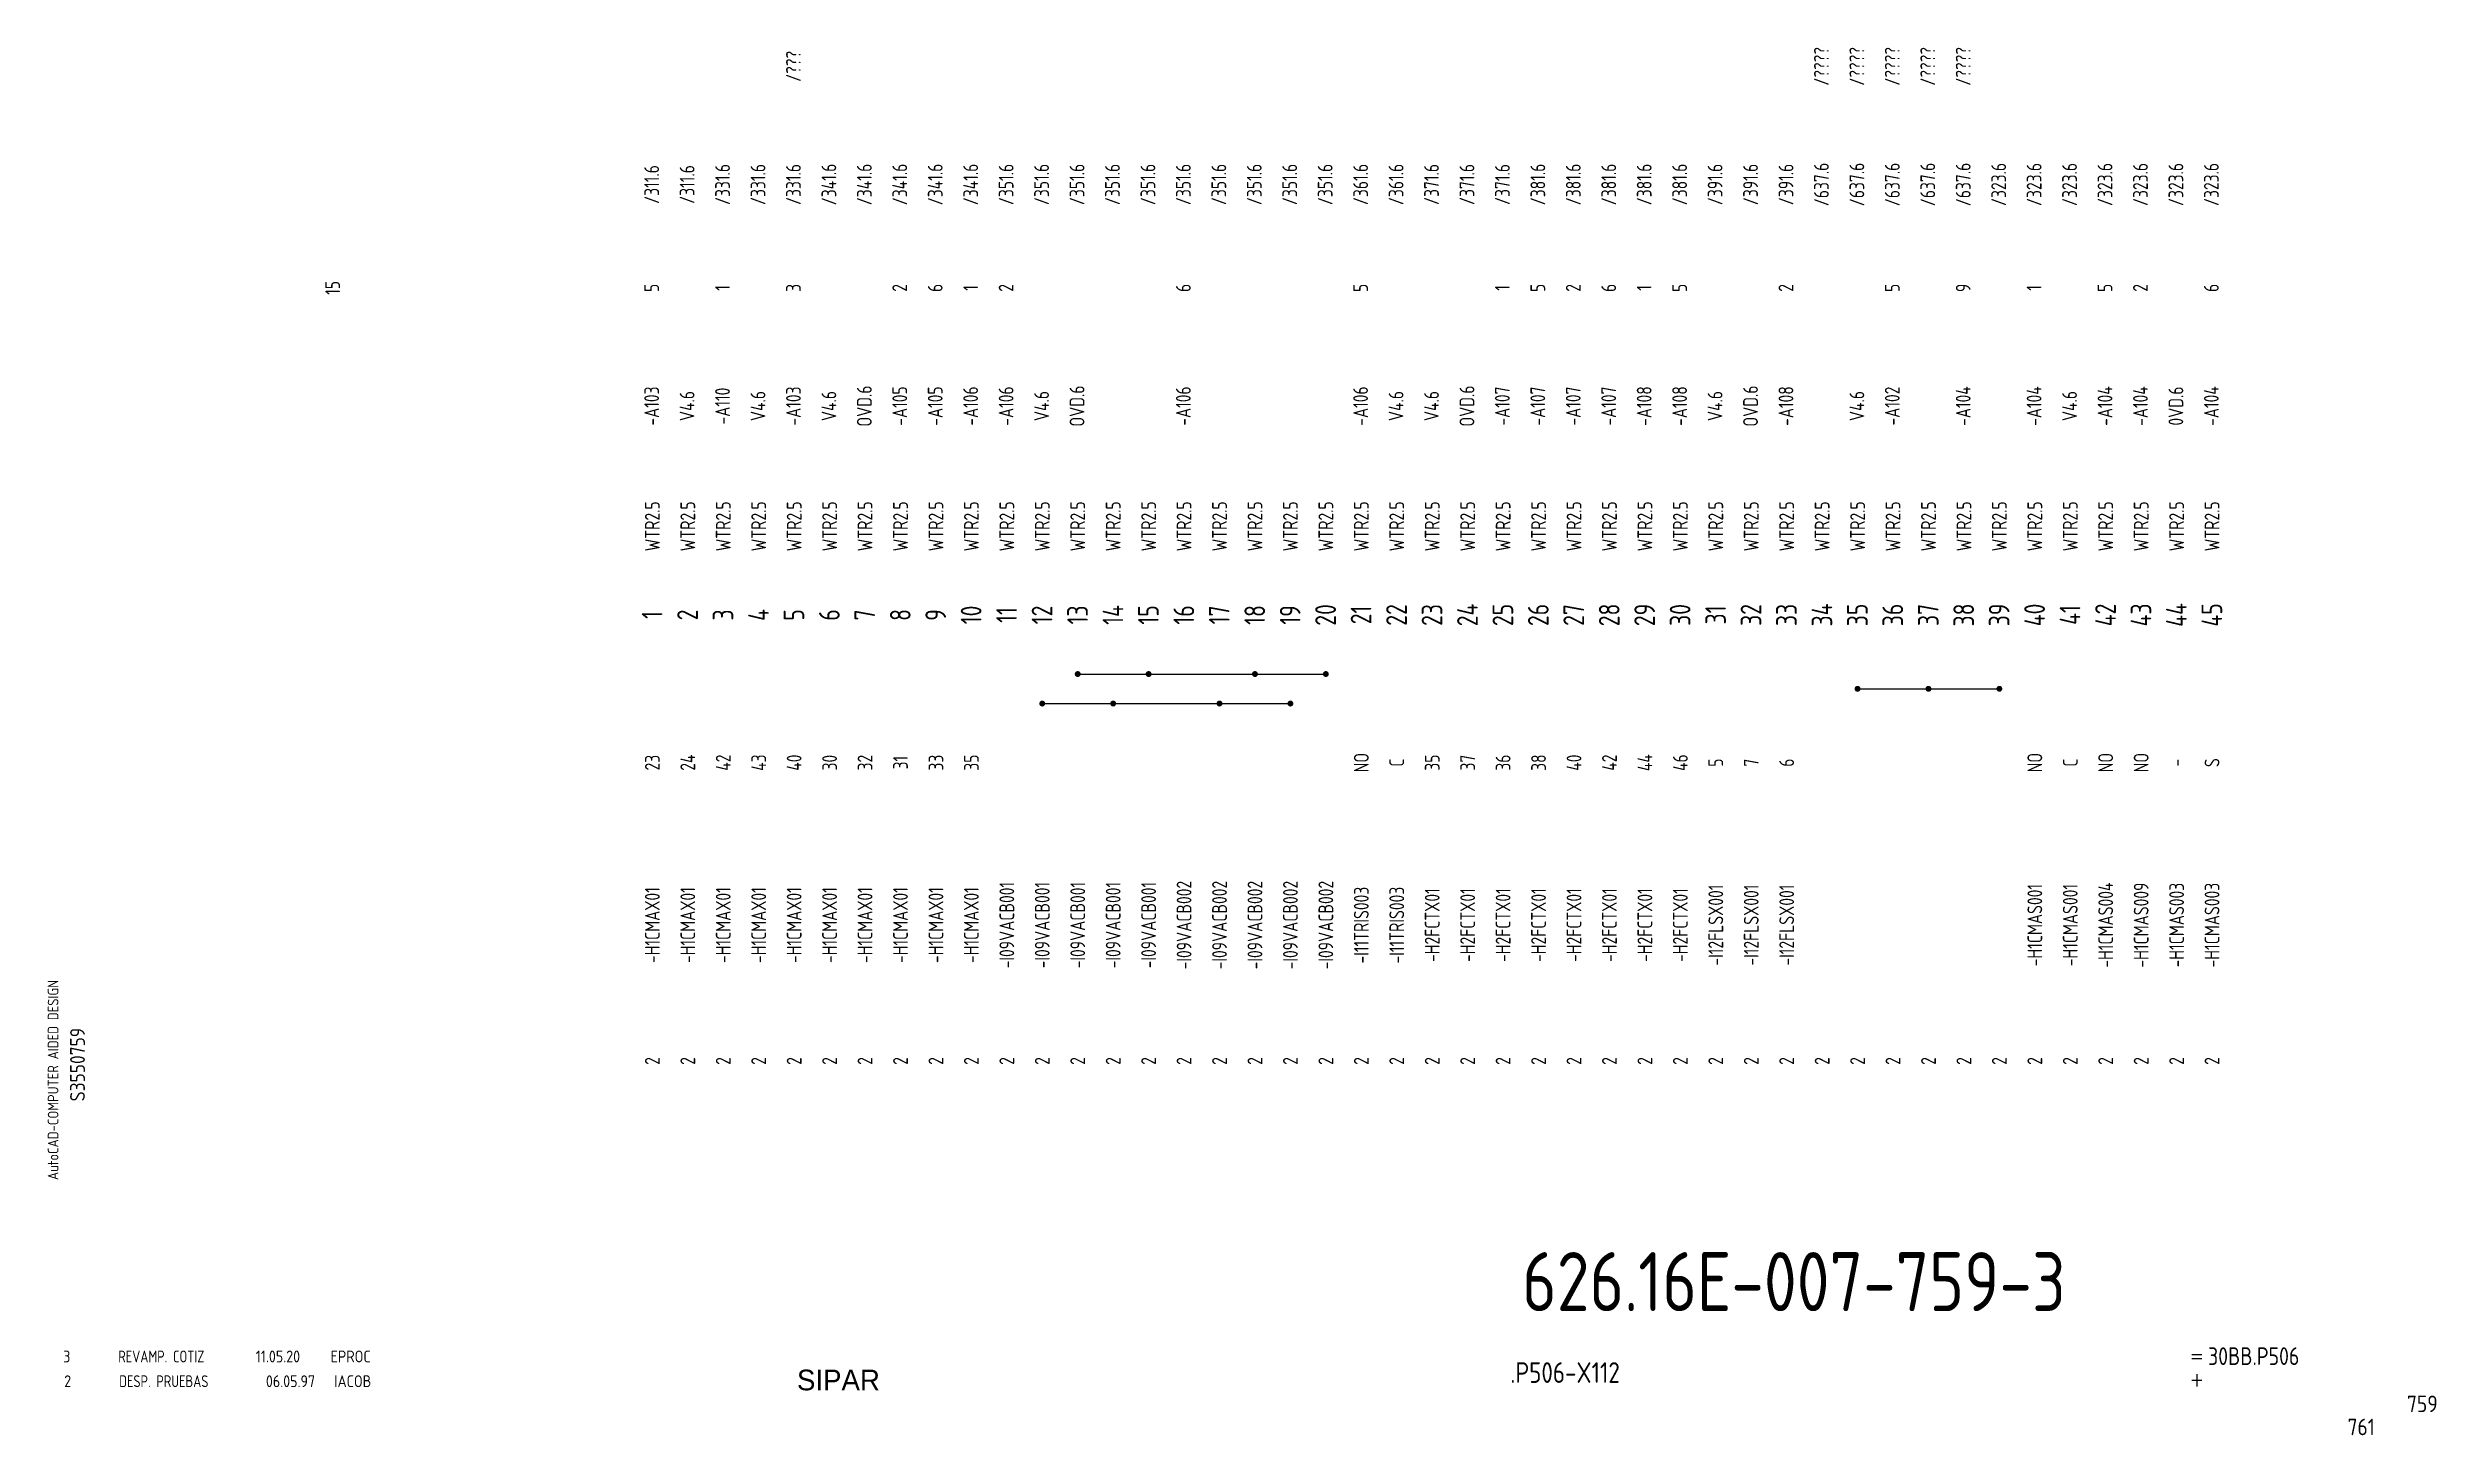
# Model space of a CAD drawing. Extents: x 10 to 414, y 6 to 241.
import ezdxf
from ezdxf.enums import TextEntityAlignment as Align

# ---------------------------------------------------------------- set-up
doc = ezdxf.new("R2010")
doc.units = 0
doc.header["$LTSCALE"] = 5
doc.header["$MEASUREMENT"] = 0
doc.layers.get('0').update_dxf_attribs({"linetype": 'CONTINUOUS'})
doc.layers.add('3', color=3, linetype='CONTINUOUS')
doc.layers.add('CART', color=7, linetype='CONTINUOUS')
doc.styles.add('DIN', font='DIN.shx', dxfattribs={"width": 0.85})
doc.styles.add('N', font='ROMANS', dxfattribs={"width": 0.85, "height": 3})
doc.styles.add('X', font='UNIV.SHX', dxfattribs={"height": 3.5})

# ---------------------------------------------------------------- blocks, each defined once
blk = doc.blocks.new('REV2')
at = {"color": 3, "style": 'DIN'}
for s, width, p in [('2', 0.9, (12.45, 13.79)), ('DESP. PRUEBAS', 0.8, (21.76, 13.79)), ('06.05.97', 0.9, (46.59, 13.79)), ('IACOB', 0.9, (58.16, 13.79))]:
    blk.add_text(s, height=2, dxfattribs=dict(at, width=width)).set_placement(p)

msp = doc.modelspace()

# ---------------------------------------------------------------- linework, layer by layer
at = {"linetype": 'Continuous'}
for p, q in [((184, 134.5), (226, 134.5)), ((178, 129.5), (220, 129.5)), ((316, 132), (340, 132))]:
    msp.add_line(p, q, dxfattribs=at)
at = {"const_width": 0.5}
for points in [[(183.75, 134.5, -1), (184.25, 134.5, -1)], [(195.75, 134.5, -1), (196.25, 134.5, -1)], [(213.75, 134.5, -1), (214.25, 134.5, -1)], [(225.75, 134.5, -1), (226.25, 134.5, -1)], [(177.75, 129.5, 1), (178.25, 129.5, 1)], [(189.75, 129.5, 1), (190.25, 129.5, 1)], [(207.75, 129.5, 1), (208.25, 129.5, 1)], [(219.75, 129.5, 1), (220.25, 129.5, 1)], [(315.75, 132, 1), (316.25, 132, 1)], [(327.75, 132, 1), (328.25, 132, 1)], [(339.75, 132, 1), (340.25, 132, 1)]]:
    msp.add_lwpolyline(points, format="xyb", close=True, dxfattribs=at)

# ---------------------------------------------------------------- block references
at = {"linetype": 'Continuous'}
msp.add_blockref('REV2', (0, 0), dxfattribs=at)

# ---------------------------------------------------------------- texts
at = {"style": 'DIN', "width": 0.8}
for s, p in [('/???', (135.88, 237.36)), ('/????', (309.88, 237.36)), ('/????', (309.88, 237.36)), ('/????', (315.88, 237.36)), ('/????', (321.88, 237.36)), ('/????', (327.88, 237.36)), ('/????', (333.88, 237.36)), ('/311.6', (111.88, 217.36)), ('/311.6', (117.88, 217.36)), ('/331.6', (123.88, 217.36)), ('/331.6', (129.88, 217.36)), ('/331.6', (135.88, 217.36)), ('/341.6', (141.88, 217.36)), ('/341.6', (147.88, 217.36)), ('/341.6', (153.88, 217.36)), ('/341.6', (159.88, 217.36)), ('/341.6', (165.88, 217.36)), ('/351.6', (171.88, 217.36)), ('/351.6', (177.88, 217.36)), ('/351.6', (183.88, 217.36)), ('/351.6', (189.88, 217.36)), ('/351.6', (195.88, 217.36)), ('/351.6', (201.88, 217.36)), ('/351.6', (207.88, 217.36)), ('/351.6', (213.88, 217.36)), ('/351.6', (219.88, 217.36)), ('/351.6', (225.88, 217.36)), ('/361.6', (231.88, 217.36)), ('/361.6', (237.88, 217.36)), ('/371.6', (243.88, 217.36)), ('/371.6', (249.88, 217.36)), ('/371.6', (255.88, 217.36)), ('/381.6', (261.88, 217.36)), ('/381.6', (267.88, 217.36)), ('/381.6', (273.88, 217.36)), ('/381.6', (279.88, 217.36)), ('/381.6', (285.88, 217.36)), ('/391.6', (291.88, 217.36)), ('/391.6', (297.88, 217.36)), ('/391.6', (303.88, 217.36)), ('/637.6', (309.88, 217.36)), ('/637.6', (315.88, 217.36)), ('/637.6', (321.88, 217.36)), ('/637.6', (327.88, 217.36)), ('/637.6', (333.88, 217.36)), ('/323.6', (339.88, 217.36)), ('/323.6', (345.88, 217.36)), ('/323.6', (351.88, 217.36)), ('/323.6', (357.88, 217.36)), ('/323.6', (363.88, 217.36)), ('/323.6', (369.88, 217.36)), ('/323.6', (375.88, 217.36)), ('15', (57.88, 199.86)), ('5', (111.88, 199.86)), ('1', (123.88, 199.86)), ('3', (135.88, 199.86)), ('2', (153.88, 199.86)), ('6', (159.88, 199.86)), ('1', (165.88, 199.86)), ('2', (171.88, 199.86)), ('6', (201.88, 199.86)), ('5', (231.88, 199.86)), ('1', (255.88, 199.86)), ('5', (261.88, 199.86)), ('2', (267.88, 199.86)), ('6', (273.88, 199.86)), ('1', (279.88, 199.86)), ('5', (285.88, 199.86)), ('2', (303.88, 199.86)), ('5', (321.88, 199.86)), ('9', (333.88, 199.86)), ('1', (345.88, 199.86)), ('5', (357.88, 199.86)), ('2', (363.88, 199.86)), ('6', (375.88, 199.86)), ('-A103', (111.88, 179.86)), ('V4.6', (117.88, 179.86)), ('-A110', (123.88, 179.86)), ('V4.6', (129.88, 179.86)), ('-A103', (135.88, 179.86)), ('V4.6', (141.88, 179.86)), ('OVD.6', (147.88, 179.86)), ('-A105', (153.88, 179.86)), ('-A105', (159.88, 179.86)), ('-A106', (165.88, 179.86)), ('-A106', (171.88, 179.86)), ('V4.6', (177.88, 179.86)), ('OVD.6', (183.88, 179.86)), ('-A106', (201.88, 179.86)), ('-A106', (231.88, 179.86)), ('V4.6', (237.88, 179.86)), ('V4.6', (243.88, 179.86)), ('OVD.6', (249.88, 179.86)), ('-A107', (255.88, 179.86)), ('-A107', (261.88, 179.86)), ('-A107', (267.88, 179.86)), ('-A107', (273.88, 179.86)), ('-A108', (279.88, 179.86)), ('-A108', (285.88, 179.86)), ('V4.6', (291.88, 179.86)), ('OVD.6', (297.88, 179.86)), ('-A108', (303.88, 179.86)), ('V4.6', (315.88, 179.86)), ('-A102', (321.88, 179.86)), ('-A104', (333.88, 179.86)), ('-A104', (345.88, 179.86)), ('V4.6', (351.88, 179.86)), ('-A104', (357.88, 179.86)), ('-A104', (363.88, 179.86)), ('0VD.6', (369.88, 179.86)), ('-A104', (375.88, 179.86)), ('WTR2.5', (112, 159.5)), ('WTR2.5', (118, 159.5)), ('WTR2.5', (124, 159.5)), ('WTR2.5', (130, 159.5)), ('WTR2.5', (136, 159.5)), ('WTR2.5', (142, 159.5)), ('WTR2.5', (148, 159.5)), ('WTR2.5', (154, 159.5)), ('WTR2.5', (160, 159.5)), ('WTR2.5', (166, 159.5)), ('WTR2.5', (172, 159.5)), ('WTR2.5', (178, 159.5)), ('WTR2.5', (184, 159.5)), ('WTR2.5', (190, 159.5)), ('WTR2.5', (196, 159.5)), ('WTR2.5', (202, 159.5)), ('WTR2.5', (208, 159.5)), ('WTR2.5', (214, 159.5)), ('WTR2.5', (220, 159.5)), ('WTR2.5', (226, 159.5)), ('WTR2.5', (232, 159.5)), ('WTR2.5', (238, 159.5)), ('WTR2.5', (244, 159.5)), ('WTR2.5', (250, 159.5)), ('WTR2.5', (256, 159.5)), ('WTR2.5', (262, 159.5)), ('WTR2.5', (268, 159.5)), ('WTR2.5', (274, 159.5)), ('WTR2.5', (280, 159.5)), ('WTR2.5', (286, 159.5)), ('WTR2.5', (292, 159.5)), ('WTR2.5', (298, 159.5)), ('WTR2.5', (304, 159.5)), ('WTR2.5', (310, 159.5)), ('WTR2.5', (316, 159.5)), ('WTR2.5', (322, 159.5)), ('WTR2.5', (328, 159.5)), ('WTR2.5', (334, 159.5)), ('WTR2.5', (340, 159.5)), ('WTR2.5', (346, 159.5)), ('WTR2.5', (352, 159.5)), ('WTR2.5', (358, 159.5)), ('WTR2.5', (364, 159.5)), ('WTR2.5', (370, 159.5)), ('WTR2.5', (376, 159.5)), ('23', (112, 119.5)), ('24', (118, 119.5)), ('42', (124, 119.5)), ('43', (130, 119.5)), ('40', (136, 119.5)), ('30', (142, 119.5)), ('32', (148, 119.5)), ('31', (154, 119.5)), ('33', (160, 119.5)), ('35', (166, 119.5)), ('NO', (232, 119.5)), ('C', (238, 119.5)), ('35', (244, 119.5)), ('37', (250, 119.5)), ('36', (256, 119.5)), ('38', (262, 119.5)), ('40', (268, 119.5)), ('42', (274, 119.5)), ('44', (280, 119.5)), ('46', (286, 119.5)), ('5', (292, 119.5)), ('7', (298, 119.5)), ('6', (304, 119.5)), ('NO', (346, 119.5)), ('C', (352, 119.5)), ('NO', (358, 119.5)), ('NO', (364, 119.5)), ('-', (370, 119.5)), ('S', (376, 119.5)), ('-H1CMAX01', (112, 92)), ('-H1CMAX01', (118, 92)), ('-H1CMAX01', (124, 92)), ('-H1CMAX01', (130, 92)), ('-H1CMAX01', (136, 92)), ('-H1CMAX01', (142, 92)), ('-H1CMAX01', (148, 92)), ('-H1CMAX01', (154, 92)), ('-H1CMAX01', (160, 92)), ('-H1CMAX01', (166, 92)), ('-I09VACB001', (172, 92)), ('-I09VACB001', (178, 92)), ('-I09VACB001', (184, 92)), ('-I09VACB001', (190, 92)), ('-I09VACB001', (196, 92)), ('-I09VACB002', (202, 92)), ('-I09VACB002', (208, 92)), ('-I09VACB002', (214, 92)), ('-I09VACB002', (220, 92)), ('-I09VACB002', (226, 92)), ('-I11TRIS003', (232, 92)), ('-I11TRIS003', (238, 92)), ('-H2FCTX01', (244, 92)), ('-H2FCTX01', (250, 92)), ('-H2FCTX01', (256, 92)), ('-H2FCTX01', (262, 92)), ('-H2FCTX01', (268, 92)), ('-H2FCTX01', (274, 92)), ('-H2FCTX01', (280, 92)), ('-H2FCTX01', (286, 92)), ('-I12FLSX001', (292, 92)), ('-I12FLSX001', (298, 92)), ('-I12FLSX001', (304, 92)), ('-H1CMAS001', (346, 92)), ('-H1CMAS001', (352, 92)), ('-H1CMAS004', (358, 92)), ('-H1CMAS009', (364, 92)), ('-H1CMAS003', (370, 92)), ('-H1CMAS003', (376, 92)), ('2', (112, 69)), ('2', (118, 69)), ('2', (124, 69)), ('2', (130, 69)), ('2', (136, 69)), ('2', (142, 69)), ('2', (148, 69)), ('2', (154, 69)), ('2', (160, 69)), ('2', (166, 69)), ('2', (172, 69)), ('2', (178, 69)), ('2', (184, 69)), ('2', (190, 69)), ('2', (196, 69)), ('2', (202, 69)), ('2', (208, 69)), ('2', (214, 69)), ('2', (220, 69)), ('2', (226, 69)), ('2', (232, 69)), ('2', (238, 69)), ('2', (244, 69)), ('2', (250, 69)), ('2', (256, 69)), ('2', (262, 69)), ('2', (268, 69)), ('2', (274, 69)), ('2', (280, 69)), ('2', (286, 69)), ('2', (292, 69)), ('2', (298, 69)), ('2', (304, 69)), ('2', (310, 69)), ('2', (316, 69)), ('2', (322, 69)), ('2', (328, 69)), ('2', (334, 69)), ('2', (340, 69)), ('2', (346, 69)), ('2', (352, 69)), ('2', (358, 69)), ('2', (364, 69)), ('2', (370, 69)), ('2', (376, 69))]:
    msp.add_text(s, height=2.5, rotation=90, dxfattribs=at).set_placement(p, align=Align.MIDDLE)
at = {"color": 6, "style": 'DIN', "width": 0.8}
for s, p in [('10', (165.96, 144.5)), ('12', (177.96, 144.5)), ('13', (183.96, 144.5)), ('14', (189.96, 144.5)), ('15', (195.96, 144.5)), ('16', (201.96, 144.5)), ('17', (207.96, 144.5)), ('18', (213.96, 144.5)), ('19', (219.96, 144.5)), ('20', (225.96, 144.5)), ('21', (231.96, 144.5)), ('22', (237.96, 144.5)), ('23', (243.96, 144.5)), ('24', (249.96, 144.5)), ('25', (255.96, 144.5)), ('26', (261.96, 144.5)), ('27', (267.96, 144.5)), ('28', (273.96, 144.5)), ('29', (279.96, 144.5)), ('30', (285.96, 144.5)), ('31', (291.96, 144.5)), ('32', (297.96, 144.5)), ('33', (303.96, 144.5)), ('34', (309.96, 144.5)), ('35', (315.96, 144.5)), ('36', (321.96, 144.5)), ('37', (327.96, 144.5)), ('38', (333.96, 144.5)), ('39', (339.96, 144.5)), ('40', (345.96, 144.5)), ('41', (351.96, 144.5)), ('42', (357.96, 144.5)), ('43', (363.96, 144.5)), ('44', (369.96, 144.5)), ('45', (375.96, 144.5)), ('1', (111.96, 144.5)), ('2', (117.96, 144.5)), ('3', (123.96, 144.5)), ('4', (129.96, 144.5)), ('5', (135.96, 144.5)), ('6', (141.96, 144.5)), ('7', (147.96, 144.5)), ('8', (153.96, 144.5)), ('9', (159.96, 144.5)), ('11', (171.96, 144.5))]:
    msp.add_text(s, height=3.5, rotation=90, dxfattribs=at).set_placement(p, align=Align.MIDDLE)
at = {"color": 3, "style": 'DIN'}
for s, width, p in [('3', 0.9, (12.29, 17.98)), ('REVAMP. COTIZ', 0.8, (21.6, 17.98)), ('11.05.20', 0.9, (44.87, 17.98)), ('EPROC', 0.9, (57.55, 17.98))]:
    msp.add_text(s, height=2, dxfattribs=dict(at, width=width)).set_placement(p)
at = {"color": 2, "insert": (259.21, 36.65), "char_height": 10, "width": 111.0411, "attachment_point": 1, "style": 'DIN'}
msp.add_mtext('626.16E-007-759-3', dxfattribs=at)
at = {"layer": '3', "color": 2, "style": 'DIN', "width": 0.85}
msp.add_text('.P506-X112', height=3.5, dxfattribs=at).set_placement((266.5, 14.51), align=Align.CENTER)
at = {"layer": 'CART', "color": 1, "style": 'DIN', "width": 0.9}
msp.add_text('AutoCAD-COMPUTER AIDED DESIGN', height=1.8, rotation=90, dxfattribs=at).set_placement((11.47, 48.84))
at = {"layer": 'CART', "color": 3, "style": 'N', "width": 0.85}
for s, p in [('=', (372.24, 17.91)), ('+', (372.24, 13.87))]:
    msp.add_text(s, height=2.5, dxfattribs=at).set_placement(p)
at = {"layer": 'CART', "color": 3, "style": 'DIN', "width": 0.9, "flags": 1}
msp.add_attdef('S3550759', text='', height=2.5, rotation=90, dxfattribs=at).set_placement((15.95, 68.38), align=Align.CENTER)
at = {"layer": 'CART', "color": 3, "style": 'DIN', "width": 0.85}
msp.add_attdef('30BB.P506', text='', height=3, dxfattribs=at).set_placement((375.33, 16.63), align=Align.BOTTOM_LEFT)
at = {"layer": 'CART', "color": 6, "style": 'X', "flags": 1}
msp.add_attdef('SIPAR', text='', height=3.5, dxfattribs=at).set_placement((143.5, 15), align=Align.MIDDLE)
at = {"layer": 'CART', "color": 2, "style": 'DIN', "width": 0.9, "flags": 1}
msp.add_attdef('759', text='', height=2.8, dxfattribs=at).set_placement((414.2, 9.56), align=Align.RIGHT)
at = {"layer": 'CART', "color": 7, "style": 'DIN', "width": 0.9, "flags": 1}
msp.add_attdef('761', (398.93, 5.65), '', height=2.8, dxfattribs=at)

doc.saveas('drawing.dxf')
